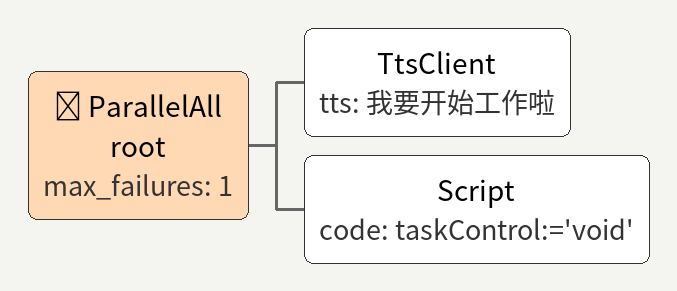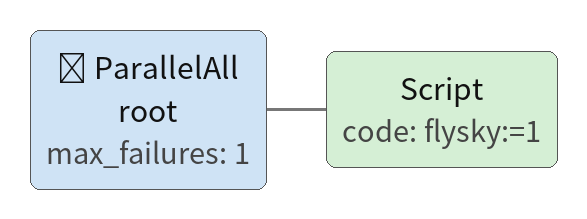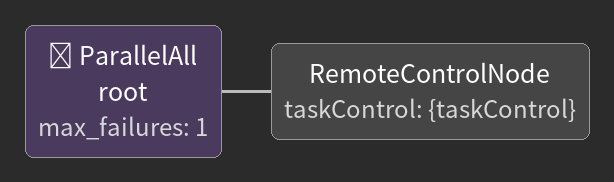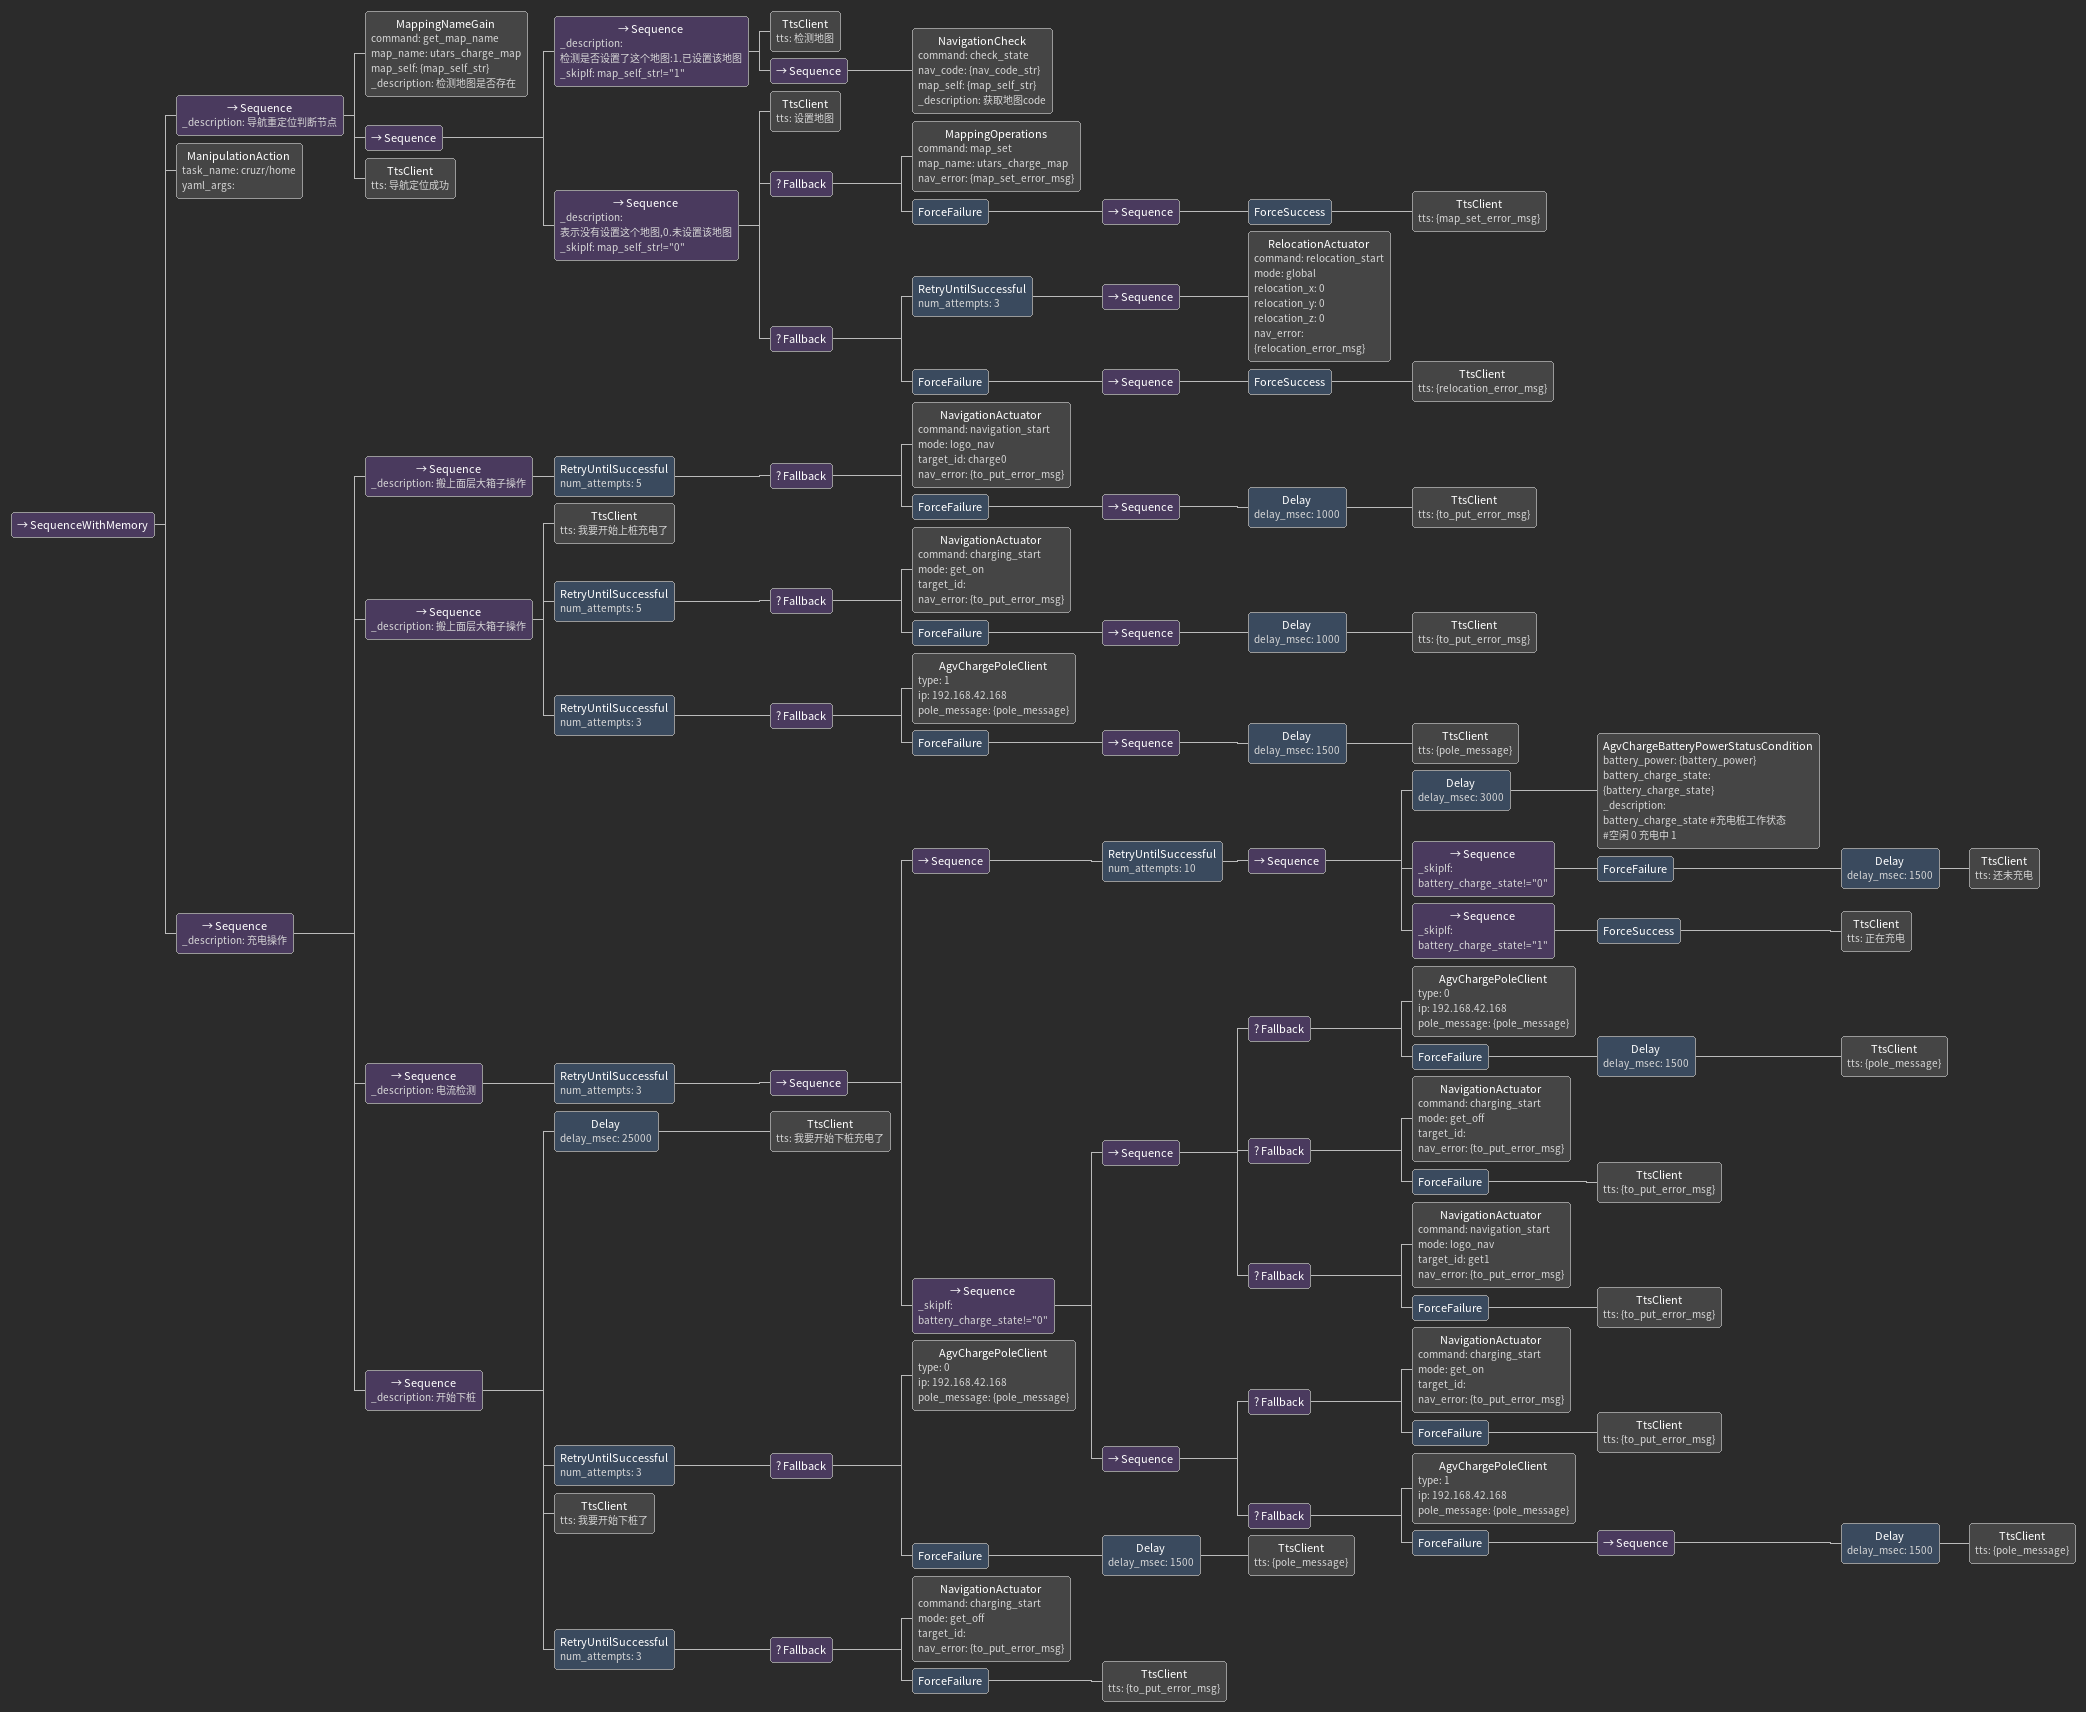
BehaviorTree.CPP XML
<ParallelAll name="root" max_failures="1">
  <TtsClient tts="我要开始工作啦"/>
  <Script code=" taskControl:='void'"/>
</ParallelAll>

<ParallelAll name="root" max_failures="1">
  <Script code=" flysky:=1"/>
</ParallelAll>

<ParallelAll name="root" max_failures="1">
  <RemoteControlNode taskControl="{taskControl}"/>
</ParallelAll>

<SequenceWithMemory>
  <Sequence _description="导航重定位判断节点">
    <MappingNameGain command="get_map_name" map_name="utars_charge_map" map_self="{map_self_str}" _description="检测地图是否存在"/>
    <Sequence>
      <Sequence _description="检测是否设置了这个地图:1.已设置该地图" _skipIf="map_self_str!=&quot;1&quot;">
        <TtsClient tts="检测地图"/>
        <Sequence>
          <NavigationCheck command="check_state" nav_code="{nav_code_str}" map_self="{map_self_str}" _description="获取地图code"/>
        </Sequence>
      </Sequence>
      <Sequence _description="表示没有设置这个地图,0.未设置该地图" _skipIf="map_self_str!=&quot;0&quot;">
        <TtsClient tts="设置地图"/>
        <Fallback>
          <MappingOperations command="map_set" map_name="utars_charge_map" nav_error="{map_set_error_msg}"/>
          <ForceFailure>
            <Sequence>
              <ForceSuccess>
                <TtsClient tts="{map_set_error_msg}"/>
              </ForceSuccess>
            </Sequence>
          </ForceFailure>
        </Fallback>
        <Fallback>
          <RetryUntilSuccessful num_attempts="3">
            <Sequence>
              <RelocationActuator command="relocation_start" mode="global" relocation_x="0" relocation_y="0" relocation_z="0" nav_error="{relocation_error_msg}"/>
            </Sequence>
          </RetryUntilSuccessful>
          <ForceFailure>
            <Sequence>
              <ForceSuccess>
                <TtsClient tts="{relocation_error_msg}"/>
              </ForceSuccess>
            </Sequence>
          </ForceFailure>
        </Fallback>
      </Sequence>
    </Sequence>
    <TtsClient tts="导航定位成功"/>
  </Sequence>
  <ManipulationAction task_name="cruzr/home" yaml_args=""/>
  <Sequence _description="充电操作">
    <Sequence _description="搬上面层大箱子操作">
      <RetryUntilSuccessful num_attempts="5">
        <Fallback>
          <NavigationActuator command="navigation_start" mode="logo_nav" target_id="charge0" nav_error="{to_put_error_msg}"/>
          <ForceFailure>
            <Sequence>
              <Delay delay_msec="1000">
                <TtsClient tts="{to_put_error_msg}"/>
              </Delay>
            </Sequence>
          </ForceFailure>
        </Fallback>
      </RetryUntilSuccessful>
    </Sequence>
    <Sequence _description="搬上面层大箱子操作">
      <TtsClient tts="我要开始上桩充电了"/>
      <RetryUntilSuccessful num_attempts="5">
        <Fallback>
          <NavigationActuator command="charging_start" mode="get_on" target_id="" nav_error="{to_put_error_msg}"/>
          <ForceFailure>
            <Sequence>
              <Delay delay_msec="1000">
                <TtsClient tts="{to_put_error_msg}"/>
              </Delay>
            </Sequence>
          </ForceFailure>
        </Fallback>
      </RetryUntilSuccessful>
      <RetryUntilSuccessful num_attempts="3">
        <Fallback>
          <AgvChargePoleClient type="1" ip="192.168.42.168" pole_message="{pole_message}"/>
          <ForceFailure>
            <Sequence>
              <Delay delay_msec="1500">
                <TtsClient tts="{pole_message}"/>
              </Delay>
            </Sequence>
          </ForceFailure>
        </Fallback>
      </RetryUntilSuccessful>
    </Sequence>
    <Sequence _description="电流检测">
      <RetryUntilSuccessful num_attempts="3">
        <Sequence>
          <Sequence>
            <RetryUntilSuccessful num_attempts="10">
              <Sequence>
                <Delay delay_msec="3000">
                  <AgvChargeBatteryPowerStatusCondition battery_power="{battery_power}" battery_charge_state="{battery_charge_state}" _description="battery_charge_state #充电桩工作状态  #空闲 0  充电中 1"/>
                </Delay>
                <Sequence _skipIf="battery_charge_state!=&quot;0&quot;">
                  <ForceFailure>
                    <Delay delay_msec="1500">
                      <TtsClient tts="还未充电"/>
                    </Delay>
                  </ForceFailure>
                </Sequence>
                <Sequence _skipIf="battery_charge_state!=&quot;1&quot;">
                  <ForceSuccess>
                    <TtsClient tts="正在充电"/>
                  </ForceSuccess>
                </Sequence>
              </Sequence>
            </RetryUntilSuccessful>
          </Sequence>
          <Sequence _skipIf="battery_charge_state!=&quot;0&quot;">
            <Sequence>
              <Fallback>
                <AgvChargePoleClient type="0" ip="192.168.42.168" pole_message="{pole_message}"/>
                <ForceFailure>
                  <Delay delay_msec="1500">
                    <TtsClient tts="{pole_message}"/>
                  </Delay>
                </ForceFailure>
              </Fallback>
              <Fallback>
                <NavigationActuator command="charging_start" mode="get_off" target_id="" nav_error="{to_put_error_msg}"/>
                <ForceFailure>
                  <TtsClient tts="{to_put_error_msg}"/>
                </ForceFailure>
              </Fallback>
              <Fallback>
                <NavigationActuator command="navigation_start" mode="logo_nav" target_id="get1" nav_error="{to_put_error_msg}"/>
                <ForceFailure>
                  <TtsClient tts="{to_put_error_msg}"/>
                </ForceFailure>
              </Fallback>
            </Sequence>
            <Sequence>
              <Fallback>
                <NavigationActuator command="charging_start" mode="get_on" target_id="" nav_error="{to_put_error_msg}"/>
                <ForceFailure>
                  <TtsClient tts="{to_put_error_msg}"/>
                </ForceFailure>
              </Fallback>
              <Fallback>
                <AgvChargePoleClient type="1" ip="192.168.42.168" pole_message="{pole_message}"/>
                <ForceFailure>
                  <Sequence>
                    <Delay delay_msec="1500">
                      <TtsClient tts="{pole_message}"/>
                    </Delay>
                  </Sequence>
                </ForceFailure>
              </Fallback>
            </Sequence>
          </Sequence>
        </Sequence>
      </RetryUntilSuccessful>
    </Sequence>
    <Sequence _description="开始下桩">
      <Delay delay_msec="25000">
        <TtsClient tts="我要开始下桩充电了"/>
      </Delay>
      <RetryUntilSuccessful num_attempts="3">
        <Fallback>
          <AgvChargePoleClient type="0" ip="192.168.42.168" pole_message="{pole_message}"/>
          <ForceFailure>
            <Delay delay_msec="1500">
              <TtsClient tts="{pole_message}"/>
            </Delay>
          </ForceFailure>
        </Fallback>
      </RetryUntilSuccessful>
      <TtsClient tts="我要开始下桩了"/>
      <RetryUntilSuccessful num_attempts="3">
        <Fallback>
          <NavigationActuator command="charging_start" mode="get_off" target_id="" nav_error="{to_put_error_msg}"/>
          <ForceFailure>
            <TtsClient tts="{to_put_error_msg}"/>
          </ForceFailure>
        </Fallback>
      </RetryUntilSuccessful>
    </Sequence>
  </Sequence>
</SequenceWithMemory>
